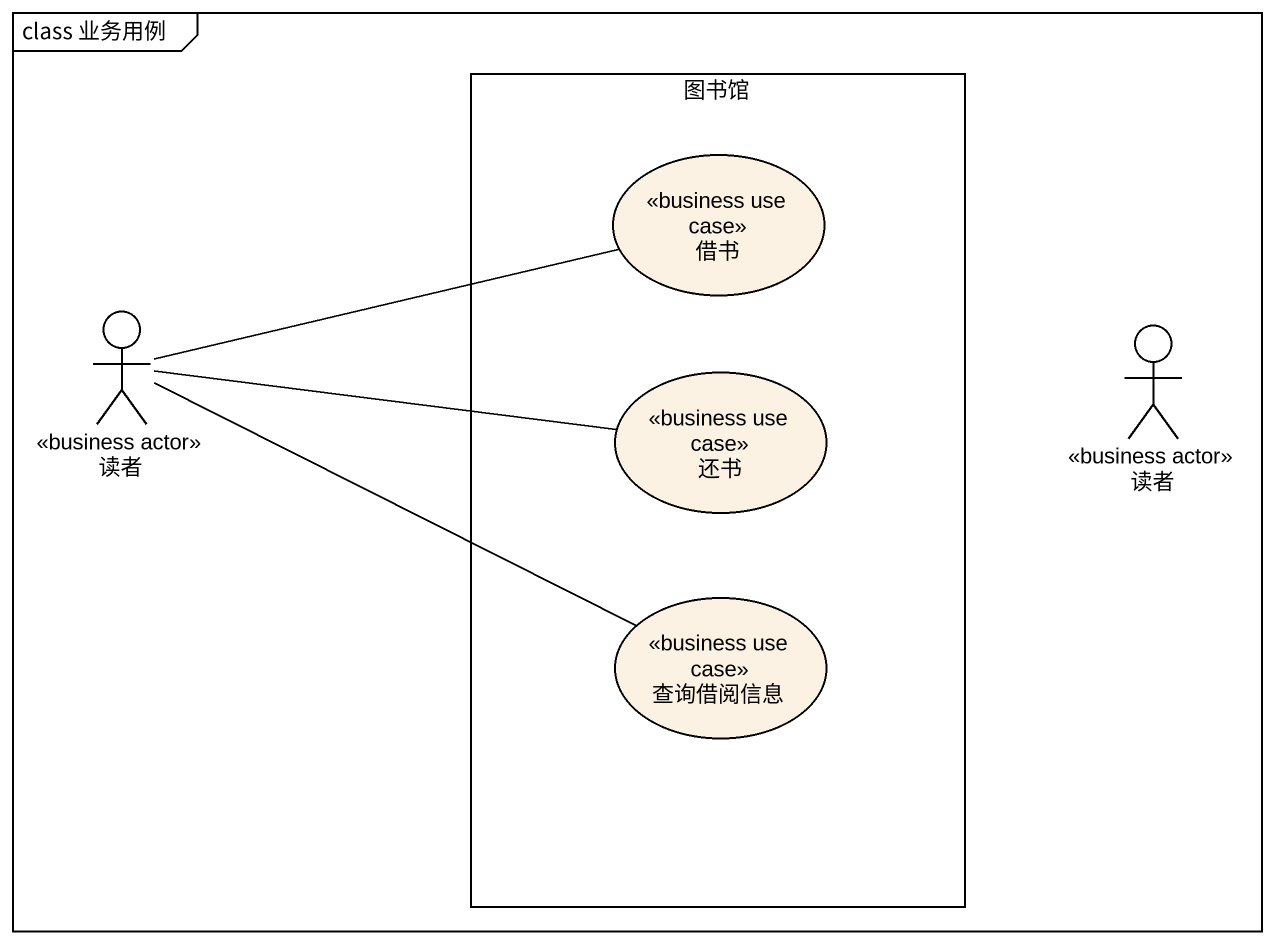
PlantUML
@startuml
mainframe class 业务用例
rectangle 图书馆 {
  usecase 借书 <<business use case>>
  usecase 还书 <<business use case>>
  usecase 查询借阅信息 <<business use case>>
}
actor 读者 <<business actor>>
actor "读者" as 读者_2 <<business actor>>
读者 -right- 借书
读者 -right- 还书
读者 -right- 查询借阅信息
@enduml
